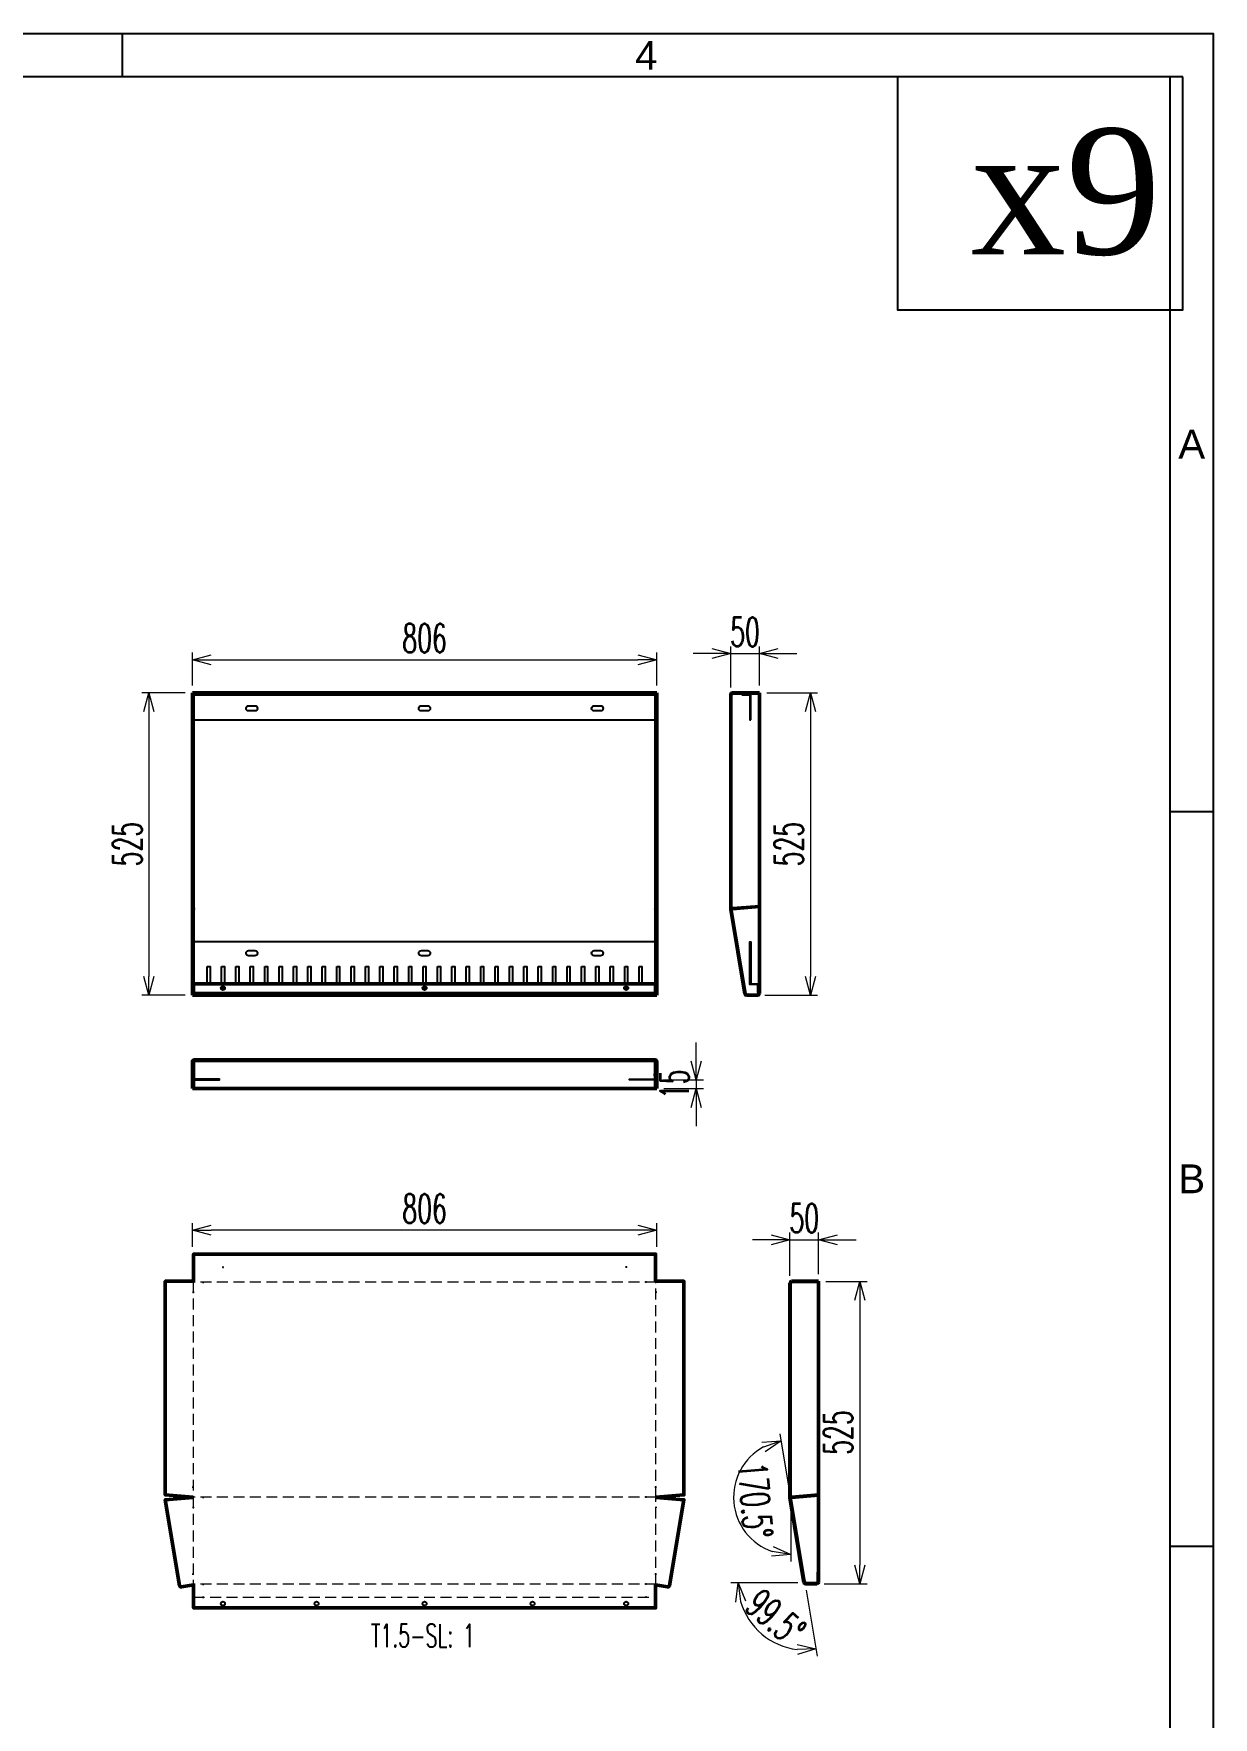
# Model space of a CAD drawing. Header units: millimetres. Extents: x -4798 to 103231, y 23514 to 54248.
# Drawn here: x 8004 to 10052, y 40017 to 42939 of the extents above; entities that cross this region are included whole.
import ezdxf
from ezdxf.enums import TextEntityAlignment as Align

# ---------------------------------------------------------------- set-up
doc = ezdxf.new("R2010")
doc.units = ezdxf.units.MM
doc.header["$LTSCALE"] = 3
doc.linetypes.add('DASHED', pattern=[19.05, 12.7, -6.35])
doc.linetypes.add('HIDDEN', pattern=[9.525, 6.35, -3.175])
for name, color, linetype in [('@.0.DM. NÉT CHÍNH', 7, 'Continuous'), ('@.DM. NÉT CHÍNH', 7, 'Continuous'), ('@.TEXT', 7, 'Continuous'), ('@.VISIBLE', 7, 'Continuous'), ('dim', 7, 'Continuous')]:
    doc.layers.add(name, color=color, linetype=linetype)
doc.layers.add('@.DM. KÍCH THƯỚC', color=8, linetype='Continuous', lineweight=20, transparency=0.2)
for name, color, linetype, lineweight in [('@.DM. NÉT ĐỨT', 8, 'HIDDEN', 9), ('Hidden (ISO)', 7, 'DASHED', 35), ('Visible (ISO)', 7, 'Continuous', 50)]:
    doc.layers.add(name, color=color, linetype=linetype, lineweight=lineweight)
doc.styles.add('Ann_w01', font='romans.shx', dxfattribs={"width": 0.6, "bigfont": 'chineset.shx'})
doc.styles.add('Arial', font='arial.ttf')
doc.styles.add('KT18', font='times.ttf')
doc.dimstyles.new('Dim 01_SC25', dxfattribs={"dimscale": 25, "dimtxt": 2, "dimasz": 1.3, "dimexe": 0.5, "dimexo": 0.5, "dimgap": 0.5, "dimtad": 1, "dimdec": 1, "dimzin": 12, "dimdsep": 46, "dimtxsty": 'Ann_w01', "dimblk": 'OPEN30', "dimcen": 1.5, "dimclrd": 6, "dimclre": 6, "dimclrt": 3, "dimadec": 1, "dimazin": 3, "dimtm": 1e-09, "dimtfac": 1, "dimtdec": 1, "dimtix": 1, "dimtmove": 0, "dimatfit": 3, "dimldrblk": 'OPEN30', "dimfxl": 0, "dimtolj": 1, "dimlwd": 0, "dimlwe": 0, "dimarcsym": 0})

# ---------------------------------------------------------------- blocks, each defined once
blk = doc.blocks.new('_Open30')
at = {"color": 0, "linetype": 'ByBlock', "lineweight": -2}
for p, q in [((-1, 0.268), (0, 0)), ((0, 0), (-1, -0.268)), ((0, 0), (-1, 0))]:
    blk.add_line(p, q, dxfattribs=at)
blk = doc.blocks.new('*D209')
at = {"layer": '@.DM. KÍCH THƯỚC', "color": 6, "lineweight": 0}
for p, q in [((9276.5, 41794.7), (9364.9, 41794.7)), ((9352.4, 41762.2), (9352.4, 41302.2)), ((9273.5, 41269.7), (9364.9, 41269.7))]:
    blk.add_line(p, q, dxfattribs=at)
at = {"layer": 'Defpoints', "color": 0}
for p in [(9264, 41794.7), (9261, 41269.7), (9352.4, 41269.7)]:
    blk.add_point(p, dxfattribs=at)
at = {"layer": '@.DM. KÍCH THƯỚC', "color": 6, "lineweight": 0, "xscale": 32.5, "yscale": 32.5, "zscale": 32.5}
for p, rotation in [((9352.4, 41794.7), 90), ((9352.4, 41269.7), 270)]:
    blk.add_blockref('_Open30', p, dxfattribs=dict(at, rotation=rotation))
at = {"layer": '@.DM. KÍCH THƯỚC', "color": 3, "insert": (9314.9, 41532.2), "char_height": 50, "attachment_point": 5, "rotation": 90, "style": 'Ann_w01'}
blk.add_mtext('\\A1;525', dxfattribs=at)
blk = doc.blocks.new('*D210')
at = {"layer": '@.DM. KÍCH THƯỚC', "color": 6, "lineweight": 0}
for p, q in [((9214, 41804.2), (9214, 41875.4)), ((9264, 41807.2), (9264, 41875.4)), ((9181.5, 41862.9), (9149, 41862.9)), ((9214, 41862.9), (9264, 41862.9)), ((9296.5, 41862.9), (9329, 41862.9))]:
    blk.add_line(p, q, dxfattribs=at)
at = {"layer": 'Defpoints', "color": 0}
for p in [(9264, 41862.9), (9214, 41791.7), (9264, 41794.7)]:
    blk.add_point(p, dxfattribs=at)
at = {"layer": '@.DM. KÍCH THƯỚC', "color": 6, "lineweight": 0, "xscale": 32.5, "yscale": 32.5, "zscale": 32.5}
blk.add_blockref('_Open30', (9214, 41862.9), dxfattribs=at)
at = {"layer": '@.DM. KÍCH THƯỚC', "color": 6, "lineweight": 0, "xscale": 32.5, "yscale": 32.5, "zscale": 32.5, "rotation": 180}
blk.add_blockref('_Open30', (9264, 41862.9), dxfattribs=at)
at = {"layer": '@.DM. KÍCH THƯỚC', "color": 3, "insert": (9239, 41900.4), "char_height": 50, "attachment_point": 5, "style": 'Ann_w01'}
blk.add_mtext('\\A1;50', dxfattribs=at)
blk = doc.blocks.new('*D211')
at = {"layer": '@.DM. KÍCH THƯỚC', "color": 6, "lineweight": 0}
for p, q in [((9379.2, 40773.3), (9450.8, 40773.3)), ((9438.3, 40740.8), (9438.3, 40280.8)), ((9376.2, 40248.3), (9450.8, 40248.3))]:
    blk.add_line(p, q, dxfattribs=at)
at = {"layer": 'Defpoints', "color": 0}
for p in [(9366.7, 40773.3), (9363.7, 40248.3), (9438.3, 40248.3)]:
    blk.add_point(p, dxfattribs=at)
at = {"layer": '@.DM. KÍCH THƯỚC', "color": 6, "lineweight": 0, "xscale": 32.5, "yscale": 32.5, "zscale": 32.5}
for p, rotation in [((9438.3, 40773.3), 90), ((9438.3, 40248.3), 270)]:
    blk.add_blockref('_Open30', p, dxfattribs=dict(at, rotation=rotation))
at = {"layer": '@.DM. KÍCH THƯỚC', "color": 3, "insert": (9400.8, 40510.8), "char_height": 50, "attachment_point": 5, "rotation": 90, "style": 'Ann_w01'}
blk.add_mtext('\\A1;525', dxfattribs=at)
blk = doc.blocks.new('*D212')
at = {"layer": '@.DM. KÍCH THƯỚC', "color": 6, "lineweight": 0}
for p, q in [((9316.7, 40782.8), (9316.7, 40858)), ((9366.7, 40785.8), (9366.7, 40858)), ((9284.2, 40845.5), (9251.7, 40845.5)), ((9316.7, 40845.5), (9366.7, 40845.5)), ((9399.2, 40845.5), (9431.7, 40845.5))]:
    blk.add_line(p, q, dxfattribs=at)
at = {"layer": 'Defpoints', "color": 0}
for p in [(9366.7, 40845.5), (9316.7, 40770.3), (9366.7, 40773.3)]:
    blk.add_point(p, dxfattribs=at)
at = {"layer": '@.DM. KÍCH THƯỚC', "color": 6, "lineweight": 0, "xscale": 32.5, "yscale": 32.5, "zscale": 32.5}
blk.add_blockref('_Open30', (9316.7, 40845.5), dxfattribs=at)
at = {"layer": '@.DM. KÍCH THƯỚC', "color": 6, "lineweight": 0, "xscale": 32.5, "yscale": 32.5, "zscale": 32.5, "rotation": 180}
blk.add_blockref('_Open30', (9366.7, 40845.5), dxfattribs=at)
at = {"layer": '@.DM. KÍCH THƯỚC', "color": 3, "insert": (9341.7, 40883), "char_height": 50, "attachment_point": 5, "style": 'Ann_w01'}
blk.add_mtext('\\A1;50', dxfattribs=at)
blk = doc.blocks.new('*D213')
at = {"layer": '@.DM. KÍCH THƯỚC', "color": 6, "lineweight": 0}
for p, q in [((9330.5, 40249.8), (9214.3, 40249.8)), ((9345, 40237.5), (9364.1, 40122.9))]:
    blk.add_line(p, q, dxfattribs=at)
blk.add_arc((9343, 40249.8), 116.2, 196.0802, 263.3821, dxfattribs=at)
at = {"layer": 'Defpoints', "color": 0}
for p in [(9318.2, 40398.3), (9342.8, 40251.1), (9344.5, 40249.8), (9363.7, 40249.8), (9245.7, 40186.3)]:
    blk.add_point(p, dxfattribs=at)
at = {"layer": '@.DM. KÍCH THƯỚC', "color": 6, "lineweight": 0, "xscale": 32.5, "yscale": 32.5, "zscale": 32.5}
for p, rotation in [((9226.8, 40249.8), 98.04011105746105), ((9362.1, 40135.2), 1.42221115055948)]:
    blk.add_blockref('_Open30', p, dxfattribs=dict(at, rotation=rotation))
at = {"layer": '@.DM. KÍCH THƯỚC', "color": 3, "insert": (9292.1, 40189.8), "char_height": 50, "attachment_point": 5, "rotation": 319.7312, "style": 'Ann_w01'}
blk.add_mtext('\\A1;99.5\\M+2A258', dxfattribs=at)
blk = doc.blocks.new('*D214')
at = {"layer": '@.DM. KÍCH THƯỚC', "color": 6, "lineweight": 0}
for p, q in [((9316.2, 40410.8), (9299.8, 40508.6)), ((9318.2, 40386), (9318.2, 40286.8))]:
    blk.add_line(p, q, dxfattribs=at)
blk.add_arc((9318.2, 40398.5), 99.2, 118.3215, 251.1408, dxfattribs=at)
at = {"layer": 'Defpoints', "color": 0}
for p in [(9318.2, 40770.3), (9227.4, 40438.3), (9318.2, 40398.6), (9318.2, 40398.3), (9342.8, 40251.1)]:
    blk.add_point(p, dxfattribs=at)
at = {"layer": '@.DM. KÍCH THƯỚC', "color": 6, "lineweight": 0, "xscale": 32.5, "yscale": 32.5, "zscale": 32.5}
for p, rotation in [((9301.9, 40496.3), 18.89191140995096), ((9318.2, 40299.3), 350.5704107980765)]:
    blk.add_blockref('_Open30', p, dxfattribs=dict(at, rotation=rotation))
at = {"layer": '@.DM. KÍCH THƯỚC', "color": 3, "insert": (9256.7, 40393.4), "char_height": 50, "attachment_point": 5, "rotation": 274.7312, "style": 'Ann_w01'}
blk.add_mtext('\\A1;170.5\\M+2A258', dxfattribs=at)
blk = doc.blocks.new('*D172')
at = {"layer": '@.DM. KÍCH THƯỚC', "color": 6, "lineweight": 0}
for p, q in [((8279.6, 40833), (8279.6, 40874.5)), ((9053.1, 40862), (8312.1, 40862)), ((9085.6, 40833), (9085.6, 40874.5))]:
    blk.add_line(p, q, dxfattribs=at)
at = {"layer": 'Defpoints', "color": 0}
for p in [(8279.6, 40862), (8279.6, 40820.5), (9085.6, 40820.5)]:
    blk.add_point(p, dxfattribs=at)
at = {"layer": '@.DM. KÍCH THƯỚC', "color": 6, "lineweight": 0, "xscale": 32.5, "yscale": 32.5, "zscale": 32.5, "rotation": 180}
blk.add_blockref('_Open30', (8279.6, 40862), dxfattribs=at)
at = {"layer": '@.DM. KÍCH THƯỚC', "color": 6, "lineweight": 0, "xscale": 32.5, "yscale": 32.5, "zscale": 32.5}
blk.add_blockref('_Open30', (9085.6, 40862), dxfattribs=at)
at = {"layer": '@.DM. KÍCH THƯỚC', "color": 3, "insert": (8682.6, 40899.5), "char_height": 50, "attachment_point": 5, "style": 'Ann_w01'}
blk.add_mtext('\\A1;806', dxfattribs=at)
blk = doc.blocks.new('*D215')
at = {"layer": '@.DM. KÍCH THƯỚC', "color": 6, "lineweight": 0}
for p, q in [((8279.6, 41807.2), (8279.6, 41864.6)), ((8312.1, 41852.1), (9053.1, 41852.1)), ((9085.6, 41807.2), (9085.6, 41864.6))]:
    blk.add_line(p, q, dxfattribs=at)
at = {"layer": 'Defpoints', "color": 0}
for p in [(9085.6, 41852.1), (8279.6, 41794.7), (9085.6, 41794.7)]:
    blk.add_point(p, dxfattribs=at)
at = {"layer": '@.DM. KÍCH THƯỚC', "color": 6, "lineweight": 0, "xscale": 32.5, "yscale": 32.5, "zscale": 32.5, "rotation": 180}
blk.add_blockref('_Open30', (8279.6, 41852.1), dxfattribs=at)
at = {"layer": '@.DM. KÍCH THƯỚC', "color": 6, "lineweight": 0, "xscale": 32.5, "yscale": 32.5, "zscale": 32.5}
blk.add_blockref('_Open30', (9085.6, 41852.1), dxfattribs=at)
at = {"layer": '@.DM. KÍCH THƯỚC', "color": 3, "insert": (8682.6, 41889.6), "char_height": 50, "attachment_point": 5, "style": 'Ann_w01'}
blk.add_mtext('\\A1;806', dxfattribs=at)
blk = doc.blocks.new('*D216')
at = {"layer": '@.DM. KÍCH THƯỚC', "color": 6, "lineweight": 0}
for p, q in [((8267.1, 41794.7), (8191.6, 41794.7)), ((8204.1, 41762.2), (8204.1, 41302.2)), ((8267.1, 41269.7), (8191.6, 41269.7))]:
    blk.add_line(p, q, dxfattribs=at)
at = {"layer": 'Defpoints', "color": 0}
for p in [(8279.6, 41794.7), (8204.1, 41269.7), (8279.6, 41269.7)]:
    blk.add_point(p, dxfattribs=at)
at = {"layer": '@.DM. KÍCH THƯỚC', "color": 6, "lineweight": 0, "xscale": 32.5, "yscale": 32.5, "zscale": 32.5}
for p, rotation in [((8204.1, 41794.7), 90), ((8204.1, 41269.7), 270)]:
    blk.add_blockref('_Open30', p, dxfattribs=dict(at, rotation=rotation))
at = {"layer": '@.DM. KÍCH THƯỚC', "color": 3, "insert": (8166.6, 41532.2), "char_height": 50, "attachment_point": 5, "rotation": 90, "style": 'Ann_w01'}
blk.add_mtext('\\A1;525', dxfattribs=at)
blk = doc.blocks.new('*D217')
at = {"layer": '@.DM. KÍCH THƯỚC', "color": 6, "lineweight": 0}
for p, q in [((9154.1, 41155.3), (9154.1, 41187.8)), ((9096.1, 41122.8), (9166.6, 41122.8)), ((9154.1, 41122.8), (9154.1, 41107.8)), ((9098.1, 41107.8), (9166.6, 41107.8)), ((9154.1, 41075.3), (9154.1, 41042.8))]:
    blk.add_line(p, q, dxfattribs=at)
at = {"layer": 'Defpoints', "color": 0}
for p in [(9083.6, 41122.8), (9085.6, 41107.8), (9154.1, 41107.8)]:
    blk.add_point(p, dxfattribs=at)
at = {"layer": '@.DM. KÍCH THƯỚC', "color": 6, "lineweight": 0, "xscale": 32.5, "yscale": 32.5, "zscale": 32.5}
for p, rotation in [((9154.1, 41122.8), 270), ((9154.1, 41107.8), 90)]:
    blk.add_blockref('_Open30', p, dxfattribs=dict(at, rotation=rotation))
at = {"layer": '@.DM. KÍCH THƯỚC', "color": 3, "insert": (9116.6, 41115.3), "char_height": 50, "attachment_point": 5, "rotation": 90, "style": 'Ann_w01'}
blk.add_mtext('\\A1;15', dxfattribs=at)
blk = doc.blocks.new('*U141')
at = {"layer": '@.DM. NÉT CHÍNH', "color": 6}
blk.add_lwpolyline([(-2.5, 15), (2.5, 15), (2.5, -15), (-2.5, -15)], close=True, dxfattribs=at)
blk = doc.blocks.new('*U142')
at = {"layer": '@.VISIBLE', "color": 0, "linetype": 'ByBlock', "lineweight": -2}
for p in [(0, 0), (25, 0), (50, 0), (75, 0), (100, 0), (125, 0), (150, 0), (175, 0), (200, 0), (225, 0), (250, 0), (275, 0), (300, 0), (325, 0), (350, 0), (375, 0), (400, 0), (425, 0), (450, 0), (475, 0), (500, 0), (525, 0), (550, 0), (575, 0), (600, 0), (625, 0), (650, 0), (675, 0), (700, 0), (725, 0), (750, 0)]:
    blk.add_blockref('*U141', p, dxfattribs=at)
blk = doc.blocks.new('KHUNG BAN VE (Made by Tung)')
at = {"layer": '@.VISIBLE', "color": 8}
for p, q in [((221.25, 207), (221.25, 210)), ((294, 156), (297, 156)), ((294, 105), (297, 105))]:
    blk.add_line(p, q, dxfattribs=at)
for points in [[(0, 0), (297, 0), (297, 210), (0, 210)], [(3, 3), (294, 3), (294, 207), (3, 207)]]:
    blk.add_lwpolyline(points, close=True, dxfattribs=at)
at = {"layer": '@.TEXT', "color": 1, "style": 'Arial'}
for s, p in [('4', (257.625, 208.5)), ('A', (295.5, 181.5)), ('B', (295.5, 130.5))]:
    blk.add_text(s, height=2, dxfattribs=at).set_placement(p, align=Align.MIDDLE_CENTER)
for tag, height, p in [('DESIGNER_NAME', 2, (38, 15.5)), ('PROJECT_CODE', 2, (258.5, 15.5)), ('SCALE', 2, (289, 15.5)), ('APPROVED_NAME', 2, (38, 10.5)), ('CUSTOMER_NAME', 2, (258.5, 10.5)), ('PAGE', 2, (289, 10.5)), ('DRAWING_NAME', 4, (173, 8)), ('TOTAL', 2, (289, 5.5))]:
    blk.add_attdef(tag, text='', height=height, dxfattribs=at).set_placement(p, align=Align.MIDDLE_CENTER)

msp = doc.modelspace()

# ---------------------------------------------------------------- linework, layer by layer
msp.add_lwpolyline([(9998.93, 42863.72), (9503.47, 42863.72), (9503.47, 42459.49), (9998.93, 42459.49)], close=True)
at = {"layer": '@.DM. NÉT CHÍNH', "color": 6}
msp.add_line((8281.55, 41791.22), (9083.55, 41791.22), dxfattribs=at)
at = {"layer": '@.DM. NÉT CHÍNH'}
for p, q in [((8281.55, 40773.35), (8281.55, 40771.95)), ((9083.55, 40773.35), (9083.55, 40771.95)), ((8280.95, 40398.72), (8280.95, 40398.13)), ((9084.15, 40398.72), (9084.15, 40398.13)), ((8281.55, 40246.31), (8281.55, 40247.55)), ((9083.55, 40246.31), (9083.55, 40247.55))]:
    msp.add_line(p, q, dxfattribs=at)
at = {"layer": '@.DM. NÉT CHÍNH', "color": 1}
for p, q in [((8297.23, 40771.95), (8299.23, 40771.95)), ((9067.87, 40771.95), (9065.87, 40771.95)), ((8280.95, 40755.44), (8280.95, 40753.44)), ((9084.15, 40755.44), (9084.15, 40753.44)), ((8280.95, 40414.94), (8280.95, 40416.94)), ((9084.15, 40414.94), (9084.15, 40416.94)), ((8297.23, 40398.43), (8299.23, 40398.43)), ((9067.87, 40398.43), (9065.87, 40398.43)), ((8280.95, 40381.92), (8280.95, 40379.92)), ((9084.15, 40381.92), (9084.15, 40379.92)), ((8280.95, 40264.06), (8280.95, 40266.06)), ((8297.23, 40247.55), (8299.23, 40247.55)), ((9067.87, 40247.55), (9065.87, 40247.55)), ((9084.15, 40264.06), (9084.15, 40266.06)), ((8297.23, 40225.06), (8299.23, 40225.06)), ((9067.87, 40225.06), (9065.87, 40225.06))]:
    msp.add_line(p, q, dxfattribs=at)
at = {"layer": '@.DM. NÉT CHÍNH', "color": 6}
for points in [[(8281.55, 41747.72), (9083.55, 41747.72), (9083.55, 41792.72), (8281.55, 41792.72)], [(9249.02, 41747.72), (9249.02, 41792.72), (9234.02, 41792.72), (9234.02, 41791.22), (9247.52, 41791.22), (9247.52, 41747.72)], [(8281.55, 41274.72), (9083.55, 41274.72), (9083.55, 41362.72), (8281.55, 41362.72)], [(9261.02, 41274.72), (9261.02, 41288.22), (9247.52, 41288.22), (9247.52, 41362.72), (9249.02, 41362.72), (9249.02, 41289.72), (9262.52, 41289.72), (9262.52, 41274.72)], [(8281.55, 41137.78), (8281.55, 41122.78), (8326.55, 41122.78), (8326.55, 41124.28), (8283.05, 41124.28), (8283.05, 41137.78)], [(9083.55, 41137.78), (9083.55, 41122.78), (9038.55, 41122.78), (9038.55, 41124.28), (9082.05, 41124.28), (9082.05, 41137.78)]]:
    msp.add_lwpolyline(points, close=True, dxfattribs=at)
for points in [[(8388.05, 41763.22), (8377.05, 41763.22, -0.4142136), (8372.55, 41767.72), (8372.55, 41767.72, -0.4142136), (8377.05, 41772.22), (8388.05, 41772.22, -0.4142136), (8392.55, 41767.72), (8392.55, 41767.72, -0.4142136)], [(8688.05, 41763.22), (8677.05, 41763.22, -0.4142136), (8672.55, 41767.72), (8672.55, 41767.72, -0.4142136), (8677.05, 41772.22), (8688.05, 41772.22, -0.4142136), (8692.55, 41767.72), (8692.55, 41767.72, -0.4142136)], [(8988.05, 41763.22), (8977.05, 41763.22, -0.4142136), (8972.55, 41767.72), (8972.55, 41767.72, -0.4142136), (8977.05, 41772.22), (8988.05, 41772.22, -0.4142136), (8992.55, 41767.72), (8992.55, 41767.72, -0.4142136)], [(8388.05, 41338.22), (8377.05, 41338.22, -0.4142136), (8372.55, 41342.72), (8372.55, 41342.72, -0.4142136), (8377.05, 41347.22), (8388.05, 41347.22, -0.4142136), (8392.55, 41342.72), (8392.55, 41342.72, -0.4142136)], [(8688.05, 41338.22), (8677.05, 41338.22, -0.4142136), (8672.55, 41342.72), (8672.55, 41342.72, -0.4142136), (8677.05, 41347.22), (8688.05, 41347.22, -0.4142136), (8692.55, 41342.72), (8692.55, 41342.72, -0.4142136)], [(8988.05, 41338.22), (8977.05, 41338.22, -0.4142136), (8972.55, 41342.72), (8972.55, 41342.72, -0.4142136), (8977.05, 41347.22), (8988.05, 41347.22, -0.4142136), (8992.55, 41342.72), (8992.55, 41342.72, -0.4142136)]]:
    msp.add_lwpolyline(points, format="xyb", close=True, dxfattribs=at)
at = {"layer": '@.DM. NÉT CHÍNH'}
for centre in [(8332.55, 41282.22), (8682.55, 41282.22), (9032.55, 41282.22), (8332.55, 40213.96), (8495.05, 40213.96), (8682.55, 40213.96), (8870.05, 40213.96), (9032.55, 40213.96)]:
    msp.add_circle(centre, 3.5, dxfattribs=at)
at = {"layer": '@.DM. NÉT CHÍNH', "color": 6}
for centre in [(8332.55, 41282.22), (8682.55, 41282.22), (9032.55, 41282.22)]:
    msp.add_circle(centre, 1, dxfattribs=at)
at = {"layer": '@.DM. NÉT ĐỨT'}
for p, q in [((8280.95, 40771.95), (8280.95, 40398.72)), ((9084.15, 40771.95), (8280.95, 40771.95)), ((9084.15, 40398.72), (9084.15, 40771.95)), ((9084.15, 40398.43), (8280.95, 40398.43)), ((8280.95, 40398.13), (8280.95, 40247.55)), ((9084.15, 40247.55), (9084.15, 40398.13)), ((9084.15, 40247.55), (8280.95, 40247.55)), ((8281.55, 40225.06), (9083.55, 40225.06))]:
    msp.add_line(p, q, dxfattribs=at)
at = {"layer": '@.VISIBLE'}
for p, q in [((8331.55, 40798.05), (8333.55, 40798.05)), ((8332.55, 40799.05), (8332.55, 40797.05)), ((9033.55, 40798.05), (9031.55, 40798.05)), ((9032.55, 40799.05), (9032.55, 40797.05))]:
    msp.add_line(p, q, dxfattribs=at)
at = {"layer": 'Hidden (ISO)', "ltscale": 2.855563}
for p, q in [((8279.55, 41791.72), (8281.05, 41791.72)), ((8282.55, 41793.22), (8282.55, 41794.72)), ((9082.55, 41793.22), (9082.55, 41794.72)), ((9085.55, 41791.72), (9084.05, 41791.72)), ((8281.05, 41706.22), (8279.55, 41706.22)), ((8281.05, 41704.22), (8279.55, 41704.22)), ((9085.55, 41706.22), (9084.05, 41706.22)), ((9085.55, 41704.22), (9084.05, 41704.22)), ((8281.05, 41406.22), (8279.55, 41406.22)), ((8281.05, 41404.22), (8279.55, 41404.22)), ((9085.55, 41406.22), (9084.05, 41406.22)), ((9085.55, 41404.22), (9084.05, 41404.22)), ((9262.52, 41289.72), (9264.02, 41289.72)), ((8281.05, 41272.72), (8279.55, 41272.72)), ((8282.55, 41269.72), (8282.55, 41271.22)), ((9082.55, 41269.72), (9082.55, 41271.22)), ((9084.05, 41272.72), (9085.55, 41272.72)), ((8281.05, 41131.28), (8279.55, 41131.28)), ((8281.05, 41130.24), (8279.55, 41130.24)), ((8281.05, 41129.74), (8279.55, 41129.74)), ((8281.05, 41129.28), (8279.55, 41129.28)), ((8282.55, 41131.72), (8282.55, 41133.2)), ((9082.55, 41131.72), (9082.55, 41133.2)), ((9085.55, 41131.28), (9084.05, 41131.28)), ((9084.05, 41130.24), (9085.55, 41130.24)), ((9084.05, 41129.74), (9085.55, 41129.74)), ((9085.55, 41129.28), (9084.05, 41129.28)), ((9365.21, 40268.35), (9366.71, 40268.35))]:
    msp.add_line(p, q, dxfattribs=at)
at = {"layer": 'Hidden (ISO)', "ltscale": 25.318857}
for p, q in [((9215.52, 41419.97), (9215.52, 41791.72)), ((9318.21, 40398.6), (9318.21, 40770.35))]:
    msp.add_line(p, q, dxfattribs=at)
at = {"layer": 'Hidden (ISO)', "ltscale": 25.252525}
for p, q in [((9264.02, 41793.22), (9217.02, 41793.22)), ((9366.71, 40771.85), (9319.71, 40771.85))]:
    msp.add_line(p, q, dxfattribs=at)
at = {"layer": 'Hidden (ISO)', "ltscale": 2.03769}
for p, q in [((8280.62, 41420.22), (8279.55, 41420.22)), ((8280.62, 41419.72), (8279.55, 41419.72)), ((9084.48, 41420.22), (9085.55, 41420.22)), ((9084.48, 41419.72), (9085.55, 41419.72)), ((8280.62, 41154.74), (8279.55, 41154.74)), ((9084.48, 41154.74), (9085.55, 41154.74))]:
    msp.add_line(p, q, dxfattribs=at)
at = {"layer": 'Hidden (ISO)', "ltscale": 0.817774}
for p, q in [((8281.05, 41420.22), (8280.62, 41420.22)), ((8281.05, 41419.72), (8280.62, 41419.72)), ((9084.05, 41420.22), (9084.48, 41420.22)), ((9084.05, 41419.72), (9084.48, 41419.72)), ((8281.05, 41154.74), (8280.62, 41154.74)), ((9084.05, 41154.74), (9084.48, 41154.74))]:
    msp.add_line(p, q, dxfattribs=at)
at = {"layer": 'Hidden (ISO)', "ltscale": 2.816173}
for p, q in [((8282.55, 41419.72), (8282.55, 41419.47)), ((9082.55, 41419.72), (9082.55, 41419.47))]:
    msp.add_line(p, q, dxfattribs=at)
at = {"layer": 'Hidden (ISO)', "ltscale": 0.03929}
for p, q in [((8282.55, 41419.72), (8282.55, 41419.72)), ((9082.55, 41419.72), (9082.55, 41419.72))]:
    msp.add_line(p, q, dxfattribs=at)
at = {"layer": 'Hidden (ISO)', "ltscale": 25.780499}
for p, q in [((9240.08, 41272.47), (9215.54, 41419.72)), ((9342.77, 40251.1), (9318.23, 40398.35))]:
    msp.add_line(p, q, dxfattribs=at)
at = {"layer": 'Hidden (ISO)', "ltscale": 26.595745}
for p, q in [((9262.52, 41272.72), (9262.52, 41289.72)), ((9365.21, 40251.35), (9365.21, 40268.35))]:
    msp.add_line(p, q, dxfattribs=at)
at = {"layer": 'Hidden (ISO)', "ltscale": 25.347342}
for p, q in [((8281.55, 41271.22), (9083.55, 41271.22)), ((8281.55, 41109.28), (9083.55, 41109.28))]:
    msp.add_line(p, q, dxfattribs=at)
at = {"layer": 'Hidden (ISO)', "ltscale": 4.013957}
for p, q in [((8282.55, 41271.22), (8282.55, 41272.47)), ((9082.55, 41271.22), (9082.55, 41272.47)), ((8282.55, 41130.24), (8282.55, 41131.72)), ((9082.55, 41130.24), (9082.55, 41131.72))]:
    msp.add_line(p, q, dxfattribs=at)
at = {"layer": 'Hidden (ISO)', "ltscale": 23.221251}
for p, q in [((9241.81, 41271.22), (9261.02, 41271.22)), ((9344.5, 40249.85), (9363.71, 40249.85))]:
    msp.add_line(p, q, dxfattribs=at)
at = {"layer": 'Hidden (ISO)', "ltscale": 25.450474}
msp.add_line((8282.55, 41156.28), (9082.55, 41156.28), dxfattribs=at)
at = {"layer": 'Hidden (ISO)', "ltscale": 1.903676}
for p, q in [((8282.55, 41130.24), (8281.55, 41130.24)), ((9082.55, 41130.24), (9083.55, 41130.24))]:
    msp.add_line(p, q, dxfattribs=at)
at = {"layer": 'Hidden (ISO)', "ltscale": 4.485566}
for centre in [(9261.02, 41272.72), (9363.71, 40251.35)]:
    msp.add_arc(centre, 1.5, 270, 0, dxfattribs=at)
at = {"layer": 'Hidden (ISO)', "ltscale": 2.990344}
for centre, major_axis, ratio, start_param, end_param in [((8282.55, 41272.72), (-3, 0), 0.164399, 0, 0.5235988), ((8282.55, 41272.72), (-3, 0), 0.164399, 0.5235988, 1.0471976), ((9082.55, 41272.72), (3, 0), 0.164399, 5.2359878, 5.7595865), ((9082.55, 41272.72), (3, 0), 0.164399, 5.7595865, 6.2831853), ((8282.55, 41130.24), (-3, 0), 0.9863939, 5.7595865, 6.2831853), ((8282.55, 41130.24), (-3, 0), 0.9863939, 5.2359878, 5.7595865), ((8282.55, 41130.24), (-3, 0), 0.9863939, 4.712389, 5.2359878), ((9082.55, 41130.24), (3, 0), 0.9863939, 1.0471976, 1.5707963), ((9082.55, 41130.24), (3, 0), 0.9863939, 0.5235988, 1.0471976), ((9082.55, 41130.24), (3, 0), 0.9863939, 0, 0.5235988)]:
    msp.add_ellipse(centre, major_axis=major_axis, ratio=ratio, start_param=start_param, end_param=end_param, dxfattribs=at)
at = {"layer": 'Hidden (ISO)', "ltscale": 2.083756}
for centre, major_axis, ratio, start_param, end_param in [((8282.55, 41272.72), (1.5, 0), 0.164399, 3.9826613, 4.712389), ((9082.55, 41272.72), (-1.5, 0), 0.164399, 1.5707963, 2.300524), ((8282.55, 41130.24), (1.5, 0), 0.9863939, 1.5707963, 2.300524), ((9082.55, 41130.24), (-1.5, 0), 0.9863939, 3.9826613, 4.712389)]:
    msp.add_ellipse(centre, major_axis=major_axis, ratio=ratio, start_param=start_param, end_param=end_param, dxfattribs=at)
at = {"layer": 'Hidden (ISO)', "ltscale": 1.94082}
for centre, major_axis, start_param, end_param in [((8282.55, 41272.72), (-3, 0), 1.2309594, 1.5707963), ((9082.55, 41272.72), (3, 0), 4.712389, 5.0522259)]:
    msp.add_ellipse(centre, major_axis=major_axis, ratio=0.164399, start_param=start_param, end_param=end_param, dxfattribs=at)
at = {"layer": 'Hidden (ISO)', "ltscale": 5.979705}
for points in [[(8281.05, 41420.05), (8280.14, 41420.1), (8279.55, 41420.16), (8279.55, 41420.22)], [(8279.55, 41419.72), (8279.55, 41419.6), (8280.14, 41419.49), (8281.05, 41419.46)], [(9084.05, 41420.05), (9084.96, 41420.1), (9085.55, 41420.16), (9085.55, 41420.22)], [(9085.55, 41419.72), (9085.55, 41419.6), (9084.96, 41419.49), (9084.05, 41419.46)], [(8279.55, 41154.74), (8279.55, 41155.78), (8280.14, 41156.8), (8281.05, 41157.33)], [(9085.55, 41154.74), (9085.55, 41155.78), (9084.96, 41156.8), (9084.05, 41157.33)]]:
    msp.add_open_spline(points, degree=3, dxfattribs=at)
at = {"layer": 'Hidden (ISO)', "ltscale": 2.994269}
for points in [[(8281.05, 41419.46), (8281.51, 41419.44), (8282.03, 41419.44), (8282.55, 41419.47)], [(9084.05, 41419.46), (9083.6, 41419.44), (9083.08, 41419.44), (9082.55, 41419.47)], [(8281.05, 41157.33), (8281.51, 41157.59), (8282.03, 41157.74), (8282.55, 41157.74)], [(9084.05, 41157.33), (9083.6, 41157.59), (9083.08, 41157.74), (9082.55, 41157.74)]]:
    msp.add_open_spline(points, degree=3, dxfattribs=at)
at = {"layer": 'Visible (ISO)'}
for p, q in [((8279.55, 41424.11), (8279.55, 41794.72)), ((8279.55, 41794.72), (8281.05, 41794.72)), ((8281.05, 41794.72), (8281.05, 41424.11)), ((8281.05, 41791.72), (8282.55, 41791.72)), ((8281.55, 41794.72), (8281.55, 41793.22)), ((9083.55, 41794.72), (8281.55, 41794.72)), ((9083.55, 41793.22), (8281.55, 41793.22)), ((8282.55, 41791.72), (8282.55, 41793.22)), ((9082.55, 41791.72), (9082.55, 41793.22)), ((9084.05, 41791.72), (9082.55, 41791.72)), ((9083.55, 41794.72), (9083.55, 41793.22)), ((9085.55, 41794.72), (9084.05, 41794.72)), ((9084.05, 41794.72), (9084.05, 41424.11)), ((9085.55, 41424.11), (9085.55, 41794.72)), ((9214.02, 41791.72), (9214.42, 41791.72)), ((9214.02, 41791.72), (9214.02, 41419.97)), ((9214.42, 41791.72), (9215.52, 41791.72)), ((9215.52, 41791.72), (9217.02, 41791.72)), ((9217.02, 41794.72), (9264.02, 41794.72)), ((9217.02, 41791.72), (9217.02, 41794.72)), ((9264.02, 41424.11), (9264.02, 41794.72)), ((8279.55, 41423.6), (8279.55, 41424.11)), ((8281.05, 41424.11), (8279.55, 41424.11)), ((8279.55, 41272.72), (8279.55, 41423.6)), ((8279.55, 41423.6), (8281.05, 41423.6)), ((8281.05, 41423.6), (8281.05, 41424.11)), ((8281.05, 41423.6), (8281.05, 41272.72)), ((8282.55, 41419.72), (8282.55, 41419.97)), ((9082.55, 41419.72), (9082.55, 41419.97)), ((9084.05, 41424.11), (9085.55, 41424.11)), ((9084.05, 41423.6), (9084.05, 41424.11)), ((9084.05, 41423.6), (9084.05, 41272.72)), ((9085.55, 41423.6), (9084.05, 41423.6)), ((9085.55, 41423.6), (9085.55, 41424.11)), ((9085.55, 41272.72), (9085.55, 41423.6)), ((9214.02, 41419.97), (9215.5, 41419.97)), ((9215.52, 41419.72), (9214.06, 41419.47)), ((9214.06, 41419.47), (9238.6, 41272.22)), ((9215.5, 41419.97), (9215.52, 41419.97)), ((9215.54, 41419.72), (9215.52, 41419.72)), ((9217.02, 41420.22), (9264.02, 41424.11)), ((9264.02, 41423.6), (9217.06, 41419.72)), ((9264.02, 41272.72), (9264.02, 41423.6)), ((8281.55, 41289.72), (8281.55, 41272.72)), ((9083.55, 41289.72), (8281.55, 41289.72)), ((9083.55, 41289.72), (9083.55, 41272.72)), ((8279.55, 41272.72), (8279.55, 41269.72)), ((8281.05, 41269.72), (8279.55, 41269.72)), ((8281.05, 41269.72), (8281.05, 41272.72)), ((8281.55, 41269.72), (8281.55, 41272.72)), ((8281.55, 41269.72), (9083.55, 41269.72)), ((9083.55, 41269.72), (9083.55, 41272.72)), ((9084.05, 41269.72), (9084.05, 41272.72)), ((9084.05, 41269.72), (9085.55, 41269.72)), ((9085.55, 41272.72), (9085.55, 41269.72)), ((9239, 41272.29), (9238.6, 41272.22)), ((9240.08, 41272.47), (9239, 41272.29)), ((9241.56, 41272.72), (9240.08, 41272.47)), ((9242.06, 41269.72), (9241.56, 41272.72)), ((9241.56, 41271.22), (9241.81, 41271.22)), ((9241.56, 41269.72), (9241.56, 41271.22)), ((9242.06, 41269.72), (9241.56, 41269.72)), ((9242.06, 41269.72), (9261.02, 41269.72)), ((8279.55, 41154.78), (8279.55, 41107.78)), ((8281.05, 41154.78), (8279.55, 41154.78)), ((8281.05, 41107.78), (8281.05, 41154.78)), ((8281.55, 41154.78), (8281.55, 41107.78)), ((8281.55, 41154.78), (8282.55, 41154.78)), ((8282.55, 41157.78), (8282.55, 41154.78)), ((9082.55, 41157.78), (8282.55, 41157.78)), ((9082.55, 41157.78), (9082.55, 41154.78)), ((9083.55, 41154.78), (9082.55, 41154.78)), ((9083.55, 41154.78), (9083.55, 41107.78)), ((9084.05, 41154.78), (9085.55, 41154.78)), ((9084.05, 41107.78), (9084.05, 41154.78)), ((9085.55, 41154.78), (9085.55, 41107.78)), ((8279.55, 41107.78), (8281.05, 41107.78)), ((9083.55, 41107.78), (8281.55, 41107.78)), ((9085.55, 41107.78), (9084.05, 41107.78)), ((9316.71, 40770.35), (9317.11, 40770.35)), ((9316.71, 40770.35), (9316.71, 40398.6)), ((9317.11, 40770.35), (9318.21, 40770.35)), ((9318.21, 40770.35), (9319.71, 40770.35)), ((9319.71, 40773.35), (9366.71, 40773.35)), ((9319.71, 40770.35), (9319.71, 40773.35)), ((9366.71, 40402.74), (9366.71, 40773.35)), ((9316.71, 40398.6), (9318.19, 40398.6)), ((9318.21, 40398.35), (9316.75, 40398.1)), ((9316.75, 40398.1), (9341.29, 40250.85)), ((9318.19, 40398.6), (9318.21, 40398.6)), ((9318.23, 40398.35), (9318.21, 40398.35)), ((9319.71, 40398.85), (9366.71, 40402.74)), ((9366.71, 40402.24), (9319.75, 40398.35)), ((9366.71, 40251.35), (9366.71, 40402.24)), ((9341.69, 40250.92), (9341.29, 40250.85)), ((9342.77, 40251.1), (9341.69, 40250.92)), ((9344.25, 40251.35), (9342.77, 40251.1)), ((9344.75, 40248.35), (9344.25, 40251.35)), ((9344.25, 40249.85), (9344.5, 40249.85)), ((9344.25, 40248.35), (9344.25, 40249.85)), ((9344.75, 40248.35), (9344.25, 40248.35)), ((9344.75, 40248.35), (9363.71, 40248.35))]:
    msp.add_line(p, q, dxfattribs=at)
msp.add_lwpolyline([(9084.15, 40398.71), (9132.75, 40402.74), (9132.75, 40773.35), (9083.55, 40773.35), (9083.55, 40820.55), (8281.55, 40820.55), (8281.55, 40773.35), (8232.35, 40773.35), (8232.35, 40402.74), (8280.95, 40398.71)], dxfattribs=at)
msp.add_lwpolyline([(8280.95, 40398.14), (8232.39, 40394.12), (8257.2, 40245.29, 0.4142136), (8260.65, 40242.82), (8281.55, 40246.31), (8281.55, 40206.46), (9083.55, 40206.46), (9083.55, 40246.31), (9104.45, 40242.82, 0.4142136), (9107.9, 40245.29), (9132.71, 40394.12), (9084.15, 40398.14)], format="xyb", dxfattribs=at)
for centre, radius, start, end in [((9217.02, 41791.72), 3, 90, 180), ((9217.02, 41791.72), 1.5, 90, 180), ((9217.02, 41419.97), 3, 180, 189.46232), ((9217.02, 41419.97), 1.5, 180, 189.46232), ((9241.56, 41272.72), 3, 189.46232, 270), ((9241.56, 41272.72), 1.5, 189.46232, 270), ((9261.02, 41272.72), 3, 270, 0), ((8282.55, 41154.78), 3, 150, 180), ((8282.55, 41154.78), 3, 120, 150), ((8282.55, 41154.78), 3, 90, 120), ((8282.55, 41154.78), 1.5, 90, 180), ((9082.55, 41154.78), 3, 60, 90), ((9082.55, 41154.78), 1.5, 0, 90), ((9082.55, 41154.78), 3, 30, 60), ((9082.55, 41154.78), 3, 0, 30), ((9319.71, 40770.35), 3, 90, 180), ((9319.71, 40770.35), 1.5, 90, 180), ((9319.71, 40398.6), 3, 180, 189.46232), ((9319.71, 40398.6), 1.5, 180, 189.46232), ((9344.25, 40251.35), 3, 189.46232, 270), ((9344.25, 40251.35), 1.5, 189.46232, 270), ((9363.71, 40251.35), 3, 270, 0)]:
    msp.add_arc(centre, radius, start, end, dxfattribs=at)
for centre, major_axis, ratio, start_param, end_param in [((8282.55, 41272.72), (-1.5, 0), 0.164399, 0, 0.8410687), ((8282.55, 41272.72), (-3, 0), 0.164399, 1.0471976, 1.2309594), ((9082.55, 41272.72), (1.5, 0), 0.164399, 5.4421166, 6.2831853), ((9082.55, 41272.72), (3, 0), 0.164399, 5.0522259, 5.2359878), ((8282.55, 41130.24), (-1.5, 0), 0.9863939, 5.4421166, 6.2831853), ((9082.55, 41130.24), (1.5, 0), 0.9863939, 0, 0.8410687)]:
    msp.add_ellipse(centre, major_axis=major_axis, ratio=ratio, start_param=start_param, end_param=end_param, dxfattribs=at)
for points in [[(8282.55, 41419.97), (8281.94, 41420.03), (8281.35, 41420.1), (8281.14, 41420.16), (8281.08, 41420.18), (8281.05, 41420.2), (8281.05, 41420.22)], [(8282.55, 41419.72), (8281.94, 41419.65), (8281.35, 41419.66), (8281.14, 41419.69), (8281.08, 41419.7), (8281.05, 41419.71), (8281.05, 41419.72)], [(9082.55, 41419.97), (9083.16, 41420.03), (9083.75, 41420.1), (9083.96, 41420.16), (9084.02, 41420.18), (9084.05, 41420.2), (9084.05, 41420.22)], [(9082.55, 41419.72), (9083.16, 41419.65), (9083.75, 41419.66), (9083.96, 41419.69), (9084.02, 41419.7), (9084.05, 41419.71), (9084.05, 41419.72)], [(9215.52, 41419.97), (9215.52, 41420.03), (9215.93, 41420.1), (9216.51, 41420.16), (9216.67, 41420.18), (9216.85, 41420.2), (9217.02, 41420.22)], [(9215.54, 41419.72), (9215.55, 41419.65), (9215.97, 41419.66), (9216.55, 41419.69), (9216.71, 41419.7), (9216.89, 41419.71), (9217.06, 41419.72)], [(8282.55, 41156.26), (8281.94, 41156.25), (8281.35, 41155.83), (8281.14, 41155.26), (8281.08, 41155.09), (8281.05, 41154.92), (8281.05, 41154.74)], [(9082.55, 41156.26), (9083.16, 41156.25), (9083.75, 41155.83), (9083.96, 41155.26), (9084.02, 41155.09), (9084.05, 41154.92), (9084.05, 41154.74)], [(9318.21, 40398.6), (9318.21, 40398.66), (9318.62, 40398.73), (9319.19, 40398.79), (9319.36, 40398.81), (9319.53, 40398.83), (9319.71, 40398.85)], [(9318.23, 40398.35), (9318.24, 40398.29), (9318.66, 40398.29), (9319.23, 40398.32), (9319.4, 40398.33), (9319.57, 40398.34), (9319.75, 40398.35)]]:
    msp.add_open_spline(points, degree=3, knots=[0, 0, 0, 0, 1.2205093, 1.2205093, 1.2205093, 1.5707963, 1.5707963, 1.5707963, 1.5707963], dxfattribs=at)
for points in [[(8282.55, 41419.97), (8282.03, 41419.99), (8281.51, 41420.02), (8281.05, 41420.05)], [(9082.55, 41419.97), (9083.08, 41419.99), (9083.6, 41420.02), (9084.05, 41420.05)], [(9214.02, 41419.97), (9214.02, 41419.99), (9214.16, 41420.02), (9214.42, 41420.05)], [(9214.47, 41419.46), (9214.21, 41419.44), (9214.07, 41419.44), (9214.06, 41419.47)], [(9214.42, 41420.05), (9214.95, 41420.1), (9215.97, 41420.16), (9217.02, 41420.22)], [(9217.06, 41419.72), (9216.02, 41419.6), (9215, 41419.49), (9214.47, 41419.46)], [(9316.71, 40398.6), (9316.71, 40398.62), (9316.85, 40398.65), (9317.11, 40398.68)], [(9317.16, 40398.09), (9316.9, 40398.07), (9316.75, 40398.08), (9316.75, 40398.1)], [(9317.11, 40398.68), (9317.64, 40398.74), (9318.66, 40398.79), (9319.71, 40398.85)], [(9319.75, 40398.35), (9318.71, 40398.23), (9317.69, 40398.12), (9317.16, 40398.09)]]:
    msp.add_open_spline(points, degree=3, dxfattribs=at)

# ---------------------------------------------------------------- block references
at = {"layer": '@.VISIBLE', "xscale": 25, "yscale": 25, "zscale": 25}
msp.add_blockref('KHUNG BAN VE (Made by Tung)', (2626.97, 37688.72), dxfattribs=at)
at = {"layer": '@.VISIBLE'}
msp.add_blockref('*U142', (8307.55, 41304.72), dxfattribs=at)

# ---------------------------------------------------------------- texts
at = {"layer": '@.0.DM. NÉT CHÍNH', "color": 1, "style": 'KT18'}
msp.add_text('x9', height=218.574, dxfattribs=at).set_placement((9795.87, 42665.06), align=Align.MIDDLE_CENTER)
at = {"layer": 'dim', "color": 2, "style": 'Ann_w01', "width": 0.6}
msp.add_text('T1.5-SL: 1', height=40, dxfattribs=at).set_placement((8679.57, 40158.57), align=Align.MIDDLE_CENTER)

# ---------------------------------------------------------------- dimensions: what is measured, and where the dimension line sits
at = {"layer": '@.DM. KÍCH THƯỚC'}
for base, p1, p2, picture, middle in [((9264.02, 41862.86), (9214.02, 41791.72), (9264.02, 41794.72), '*D210', (9239.02, 41900.36)), ((9085.55, 41852.11), (8279.55, 41794.72), (9085.55, 41794.72), '*D215', (8682.55, 41889.61)), ((8279.55, 40861.98), (9085.55, 40820.55), (8279.55, 40820.55), '*D172', (8682.55, 40899.48)), ((9366.71, 40845.51), (9316.71, 40770.35), (9366.71, 40773.35), '*D212', (9341.71, 40883.01))]:
    dim = msp.add_linear_dim(base=base, p1=p1, p2=p2, dimstyle='Dim 01_SC25', dxfattribs=at)
    dim.commit()
    dim.dimension.update_dxf_attribs({"geometry": picture, "text_midpoint": middle})
for base, p1, p2, picture, middle in [((8204.13, 41269.72), (8279.55, 41794.72), (8279.55, 41269.72), '*D216', (8166.63, 41532.22)), ((9352.43, 41269.72), (9264.02, 41794.72), (9261.02, 41269.72), '*D209', (9314.93, 41532.22)), ((9154.13, 41107.78), (9083.55, 41122.78), (9085.55, 41107.78), '*D217', (9116.63, 41115.28)), ((9438.26, 40248.35), (9366.71, 40773.35), (9363.71, 40248.35), '*D211', (9400.76, 40510.85))]:
    dim = msp.add_linear_dim(base=base, p1=p1, p2=p2, angle=90, dimstyle='Dim 01_SC25', dxfattribs=at)
    dim.commit()
    dim.dimension.update_dxf_attribs({"geometry": picture, "text_midpoint": middle})
for base, line1, picture, middle in [((9227.38, 40438.33), ((9318.21, 40398.6), (9318.21, 40770.35)), '*D214', (9256.73, 40393.38)), ((9245.71, 40186.31), ((9344.5, 40249.85), (9363.71, 40249.85)), '*D213', (9292.12, 40189.81))]:
    dim = msp.add_angular_dim_2l(base=base, line1=line1, line2=((9342.77, 40251.1), (9318.23, 40398.35)), dimstyle='Dim 01_SC25', dxfattribs=at)
    dim.commit()
    dim.dimension.update_dxf_attribs({"geometry": picture, "text_midpoint": middle})

doc.saveas('drawing.dxf')
